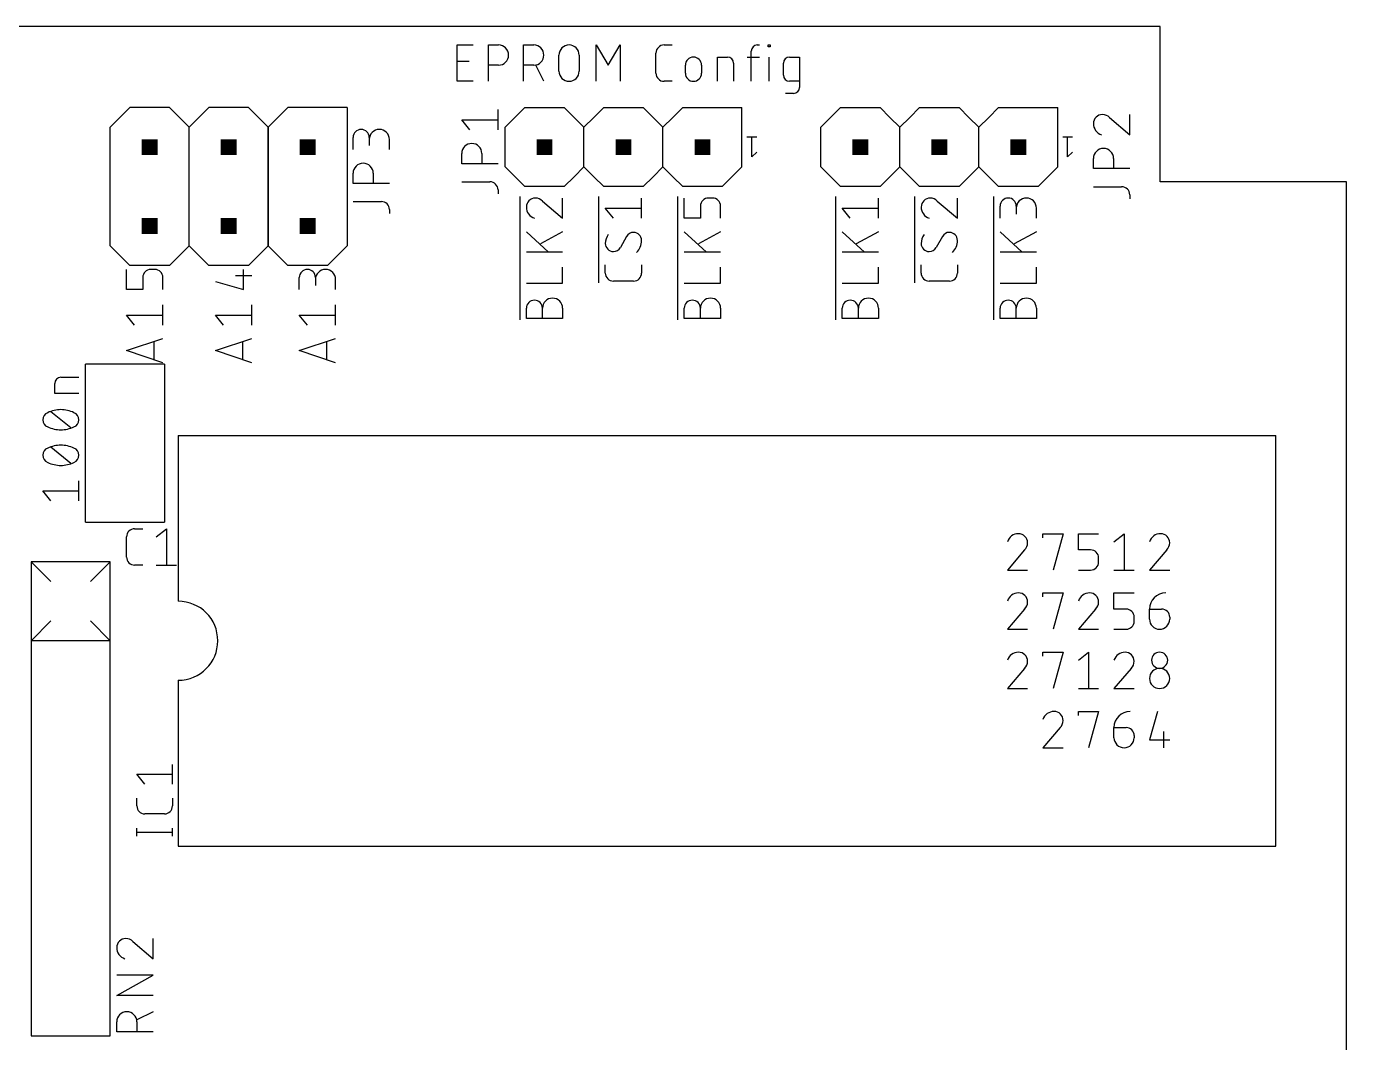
# Model space of a CAD drawing. Extents: x 0 to 102, y 0 to 103.
# Drawn here: x 59.53 to 102, y 42.32 to 75 of the extents above; entities that cross this region are included whole.
import ezdxf

# ---------------------------------------------------------------- set-up
doc = ezdxf.new("R2010")
doc.units = 0
for name, color, linetype in [('20', 30, 'CONTINUOUS'), ('21', 253, 'CONTINUOUS'), ('25', 253, 'CONTINUOUS'), ('51', 253, 'CONTINUOUS')]:
    doc.layers.add(name, color=color, linetype=linetype)

# ---------------------------------------------------------------- blocks, each defined once
blk = doc.blocks.new('RECT')
blk.add_solid([(-0.5, -0.5), (0.5, -0.5), (-0.5, 0.5), (0.5, 0.5)])

msp = doc.modelspace()

# ---------------------------------------------------------------- linework, layer by layer
at = {"layer": '20'}
for p, q in [((96, 75), (6, 75)), ((96, 70), (96, 75)), ((102, 70), (96, 70)), ((102, 11), (102, 70))]:
    msp.add_line(p, q, dxfattribs=at)
at = {"layer": '21'}
for p, q in [((73.391, 73.2345), (73.391, 74.403)), ((73.391, 74.403), (73.9103, 74.403)), ((74.3963, 73.2345), (74.3963, 74.403)), ((74.3963, 74.403), (74.7209, 74.403)), ((75.5297, 73.2345), (75.5297, 74.403)), ((75.5297, 74.403), (75.8543, 74.403)), ((77.8578, 73.2345), (77.8578, 74.403)), ((77.8578, 74.403), (78.2472, 73.7538)), ((78.2472, 73.7538), (78.6367, 74.403)), ((78.6367, 74.403), (78.6367, 73.2345)), ((80.0459, 74.403), (80.3055, 74.403)), ((83.0456, 74.403), (83.1105, 74.403)), ((83.3964, 74.338), (83.3964, 74.403)), ((83.3964, 74.403), (83.4613, 74.403)), ((83.4613, 74.338), (83.3964, 74.338)), ((83.4613, 74.403), (83.4613, 74.338)), ((76.6654, 73.5591), (76.6654, 74.0784)), ((77.3145, 74.0784), (77.3145, 73.5591)), ((79.7862, 73.4942), (79.7862, 74.1433)), ((81.7595, 73.2345), (81.7595, 74.0135)), ((81.7595, 74.0135), (82.084, 74.0135)), ((82.721, 74.0135), (83.1105, 74.0135)), ((82.8508, 73.2345), (82.8508, 74.2082)), ((83.4288, 73.2345), (83.4288, 74.0135)), ((84.0819, 74.0135), (84.4065, 74.0135)), ((84.4065, 74.0135), (84.4065, 73.0398)), ((73.391, 73.8837), (73.7805, 73.8837)), ((74.7209, 73.7538), (74.3963, 73.7538)), ((75.8543, 73.7538), (75.5297, 73.7538)), ((76.1788, 73.2345), (75.9192, 73.7538)), ((80.7308, 73.4942), (80.7308, 73.7538)), ((81.2501, 73.7538), (81.2501, 73.4942)), ((82.2788, 73.8188), (82.2788, 73.2345)), ((83.8872, 73.4293), (83.8872, 73.8188)), ((73.9103, 73.2345), (73.391, 73.2345)), ((80.3055, 73.2345), (80.0459, 73.2345)), ((84.4065, 73.2345), (84.0819, 73.2345)), ((84.2117, 72.8451), (83.9521, 72.8451)), ((62.865, 72.39), (62.23, 71.755)), ((64.135, 72.39), (62.865, 72.39)), ((64.77, 71.755), (64.135, 72.39)), ((65.405, 72.39), (64.77, 71.755)), ((66.675, 72.39), (65.405, 72.39)), ((67.31, 71.755), (66.675, 72.39)), ((67.945, 72.39), (67.31, 71.755)), ((69.215, 72.39), (67.945, 72.39)), ((69.85, 72.39), (69.215, 72.39)), ((69.85, 72.39), (69.85, 69.85)), ((74.93, 71.755), (75.565, 72.39)), ((75.565, 72.39), (76.835, 72.39)), ((76.835, 72.39), (77.1525, 72.0725)), ((77.7875, 72.0725), (78.105, 72.39)), ((78.105, 72.39), (79.375, 72.39)), ((79.375, 72.39), (79.6925, 72.0725)), ((80.3275, 72.0725), (80.645, 72.39)), ((80.645, 72.39), (82.55, 72.39)), ((82.55, 71.755), (82.55, 72.39)), ((85.09, 71.755), (85.725, 72.39)), ((85.725, 72.39), (86.995, 72.39)), ((86.995, 72.39), (87.3125, 72.0725)), ((87.9475, 72.0725), (88.265, 72.39)), ((88.265, 72.39), (89.535, 72.39)), ((89.535, 72.39), (89.8525, 72.0725)), ((90.4875, 72.0725), (90.805, 72.39)), ((90.805, 72.39), (92.71, 72.39)), ((92.71, 71.755), (92.71, 72.39)), ((62.23, 69.215), (62.23, 71.755)), ((64.77, 69.215), (64.77, 71.755)), ((67.31, 69.85), (67.31, 71.755)), ((67.31, 71.755), (67.31, 69.85)), ((74.93, 70.485), (74.93, 71.755)), ((82.55, 70.485), (82.55, 71.755)), ((83.0263, 71.4375), (82.7088, 71.4375)), ((82.8675, 70.8025), (82.8675, 71.4375)), ((85.09, 70.485), (85.09, 71.755)), ((92.71, 70.485), (92.71, 71.755)), ((93.1863, 71.4375), (92.8688, 71.4375)), ((93.0275, 70.8025), (93.0275, 71.4375)), ((83.0263, 70.9613), (82.8675, 70.8025)), ((93.1863, 70.9613), (93.0275, 70.8025)), ((75.565, 69.85), (74.93, 70.485)), ((77.1525, 70.1675), (76.835, 69.85)), ((78.105, 69.85), (77.7875, 70.1675)), ((79.6925, 70.1675), (79.375, 69.85)), ((80.645, 69.85), (80.3275, 70.1675)), ((81.915, 69.85), (82.55, 70.485)), ((85.725, 69.85), (85.09, 70.485)), ((87.3125, 70.1675), (86.995, 69.85)), ((88.265, 69.85), (87.9475, 70.1675)), ((89.8525, 70.1675), (89.535, 69.85)), ((90.805, 69.85), (90.4875, 70.1675)), ((92.075, 69.85), (92.71, 70.485)), ((67.31, 67.945), (67.31, 69.85)), ((67.31, 69.85), (67.31, 67.945)), ((69.85, 69.85), (69.85, 67.945)), ((76.835, 69.85), (75.565, 69.85)), ((79.375, 69.85), (78.105, 69.85)), ((79.375, 69.85), (78.105, 69.85)), ((81.915, 69.85), (80.645, 69.85)), ((86.995, 69.85), (85.725, 69.85)), ((89.535, 69.85), (88.265, 69.85)), ((89.535, 69.85), (88.265, 69.85)), ((92.075, 69.85), (90.805, 69.85)), ((75.4126, 65.5602), (75.4126, 69.5325)), ((76.1351, 69.3843), (76.7842, 68.8326)), ((76.7842, 68.8326), (76.7842, 69.4817)), ((77.9526, 66.7592), (77.9526, 69.5325)), ((79.3242, 68.8326), (79.3242, 69.4817)), ((80.4926, 65.5602), (80.4926, 69.5325)), ((80.6958, 68.8326), (80.6958, 69.4817)), ((81.2151, 69.2221), (81.2151, 68.8326)), ((81.6046, 69.4817), (81.4747, 69.4817)), ((81.8642, 68.8326), (81.8642, 69.2221)), ((85.5726, 65.5602), (85.5726, 69.5325)), ((86.9442, 68.8326), (86.9442, 69.4817)), ((88.1126, 66.7592), (88.1126, 69.5325)), ((88.8351, 69.3843), (89.4842, 68.8326)), ((89.4842, 68.8326), (89.4842, 69.4817)), ((90.6526, 65.5602), (90.6526, 69.5325)), ((90.8558, 68.8326), (90.8558, 69.2221)), ((91.3751, 69.2221), (91.3751, 68.9624)), ((62.23, 67.945), (62.23, 69.215)), ((64.77, 67.945), (64.77, 69.215)), ((78.4154, 68.8326), (78.1558, 69.1571)), ((78.1558, 69.1571), (79.3242, 69.1571)), ((81.2151, 68.8326), (80.6958, 68.8326)), ((86.0354, 68.8326), (85.7758, 69.1571)), ((85.7758, 69.1571), (86.9442, 69.1571)), ((92.0242, 68.8326), (92.0242, 69.1571)), ((75.6158, 68.3937), (76.3298, 67.7446)), ((76.7842, 68.3937), (76.0702, 68.0043)), ((80.6958, 68.3937), (81.4098, 67.7446)), ((81.8642, 68.3937), (81.1502, 68.0043)), ((85.7758, 68.3937), (86.4898, 67.7446)), ((86.9442, 68.3937), (86.2302, 68.0043)), ((90.8558, 68.3937), (91.5698, 67.7446)), ((92.0242, 68.3937), (91.3102, 68.0043)), ((62.865, 67.31), (62.23, 67.945)), ((64.77, 67.945), (64.135, 67.31)), ((65.405, 67.31), (64.77, 67.945)), ((67.31, 67.945), (66.675, 67.31)), ((67.945, 67.31), (67.31, 67.945)), ((69.85, 67.945), (69.215, 67.31)), ((78.8374, 68.247), (78.6426, 67.89)), ((88.9974, 68.247), (88.8026, 67.89)), ((76.7842, 67.7446), (75.6158, 67.7446)), ((81.8642, 67.7446), (80.6958, 67.7446)), ((86.9442, 67.7446), (85.7758, 67.7446)), ((92.0242, 67.7446), (90.8558, 67.7446)), ((62.757, 66.5367), (62.757, 67.1858)), ((64.135, 67.31), (62.865, 67.31)), ((63.6658, 67.1858), (63.536, 67.1858)), ((66.675, 67.31), (65.405, 67.31)), ((66.5233, 66.5367), (66.5233, 67.1858)), ((69.215, 67.31), (67.945, 67.31)), ((76.7842, 66.7394), (76.7842, 67.2586)), ((78.1558, 67.0696), (78.1558, 67.3293)), ((79.3242, 67.3293), (79.3242, 67.0696)), ((81.8642, 66.7394), (81.8642, 67.2586)), ((86.9442, 66.7394), (86.9442, 67.2586)), ((88.3158, 67.0696), (88.3158, 67.3293)), ((89.4842, 67.3293), (89.4842, 67.0696)), ((92.0242, 66.7394), (92.0242, 67.2586)), ((63.2763, 66.9262), (63.2763, 66.5367)), ((63.9255, 66.5367), (63.9255, 66.9262)), ((65.6146, 66.7964), (66.5233, 66.5367)), ((66.2637, 66.9911), (66.7829, 66.9911)), ((68.3133, 66.5367), (68.3133, 66.9262)), ((68.8326, 66.9262), (68.8326, 66.6665)), ((69.4817, 66.5367), (69.4817, 66.8613)), ((75.6158, 66.7394), (76.7842, 66.7394)), ((79.0646, 66.81), (78.4154, 66.81)), ((80.6958, 66.7394), (81.8642, 66.7394)), ((85.7758, 66.7394), (86.9442, 66.7394)), ((89.2246, 66.81), (88.5754, 66.81)), ((90.8558, 66.7394), (92.0242, 66.7394)), ((63.2763, 66.5367), (62.757, 66.5367)), ((63.9255, 65.3937), (63.9255, 66.0428)), ((66.7829, 65.3937), (66.7829, 66.0428)), ((69.4817, 65.3937), (69.4817, 66.0428)), ((75.6158, 65.611), (75.6158, 65.9356)), ((76.1351, 65.611), (76.1351, 65.9356)), ((76.7842, 65.9356), (76.7842, 65.611)), ((80.6958, 65.611), (80.6958, 65.9356)), ((81.2151, 65.611), (81.2151, 65.9356)), ((81.8642, 65.9356), (81.8642, 65.611)), ((85.7758, 65.611), (85.7758, 65.9356)), ((86.2951, 65.611), (86.2951, 65.9356)), ((86.9442, 65.9356), (86.9442, 65.611)), ((90.8558, 65.611), (90.8558, 65.9356)), ((91.3751, 65.611), (91.3751, 65.9356)), ((92.0242, 65.9356), (92.0242, 65.611)), ((63.0167, 65.3937), (62.757, 65.7183)), ((62.757, 65.7183), (63.9255, 65.7183)), ((65.8742, 65.3937), (65.6146, 65.7183)), ((65.6146, 65.7183), (66.7829, 65.7183)), ((68.5729, 65.3937), (68.3133, 65.7183)), ((68.3133, 65.7183), (69.4817, 65.7183)), ((76.7842, 65.611), (75.6158, 65.611)), ((81.8642, 65.611), (80.6958, 65.611)), ((86.9442, 65.611), (85.7758, 65.611)), ((92.0242, 65.611), (90.8558, 65.611)), ((62.757, 64.5753), (63.9255, 64.9647)), ((63.9255, 64.1858), (62.757, 64.5753)), ((63.6334, 64.8674), (63.6334, 64.2832)), ((65.6146, 64.5753), (66.7829, 64.9647)), ((66.7829, 64.1858), (65.6146, 64.5753)), ((66.4909, 64.8674), (66.4909, 64.2832)), ((68.3133, 64.5753), (69.4817, 64.9647)), ((69.4817, 64.1858), (68.3133, 64.5753)), ((69.1896, 64.8674), (69.1896, 64.2832)), ((61.4363, 59.055), (61.4363, 64.135)), ((63.9763, 64.135), (61.4363, 64.135)), ((63.9763, 64.135), (63.9763, 59.055)), ((60.6425, 63.7159), (61.2267, 63.7159)), ((60.4478, 63.1966), (60.4478, 63.5212)), ((61.2267, 63.1966), (60.4478, 63.1966)), ((60.9671, 62.0917), (60.3179, 62.611)), ((64.4207, 61.849), (64.4207, 56.515)), ((64.4207, 61.849), (99.7268, 61.849)), ((99.7268, 48.641), (99.7268, 61.849)), ((60.9671, 60.9487), (60.3179, 61.468)), ((61.2267, 59.7408), (61.2267, 60.3899)), ((60.3179, 59.7408), (60.0583, 60.0654)), ((60.0583, 60.0654), (61.2267, 60.0654)), ((61.4363, 59.055), (63.9763, 59.055)), ((92.2324, 58.5569), (92.2324, 58.6867)), ((92.2324, 58.6867), (92.8815, 58.6867)), ((92.8815, 58.6867), (92.5569, 57.5183)), ((93.3753, 58.1674), (93.3753, 58.6867)), ((93.3753, 58.6867), (94.0245, 58.6867)), ((94.5183, 58.4271), (94.8429, 58.6867)), ((94.8429, 58.6867), (94.8429, 57.5183)), ((62.23, 57.785), (59.69, 57.785)), ((59.69, 57.785), (60.325, 57.15)), ((59.69, 57.785), (59.69, 55.245)), ((62.23, 57.785), (61.595, 57.15)), ((62.23, 55.245), (62.23, 57.785)), ((91.6411, 58.1674), (91.0894, 57.5183)), ((93.7648, 58.1674), (93.3753, 58.1674)), ((94.0245, 57.7779), (94.0245, 57.9078)), ((96.2131, 58.1674), (95.6613, 57.5183)), ((91.0894, 57.5183), (91.7385, 57.5183)), ((93.3753, 57.5183), (93.7648, 57.5183)), ((94.5183, 57.5183), (95.1675, 57.5183)), ((95.6613, 57.5183), (96.3105, 57.5183)), ((92.2324, 56.6519), (92.2324, 56.7817)), ((92.2324, 56.7817), (92.8815, 56.7817)), ((92.8815, 56.7817), (92.5569, 55.6133)), ((94.5183, 56.2624), (94.5183, 56.7817)), ((94.5183, 56.7817), (95.1675, 56.7817)), ((91.6411, 56.2624), (91.0894, 55.6133)), ((93.9271, 56.2624), (93.3753, 55.6133)), ((94.9078, 56.2624), (94.5183, 56.2624)), ((95.6613, 56.2624), (96.0508, 56.2624)), ((95.6613, 55.9379), (95.6613, 56.2624)), ((59.69, 55.245), (60.325, 55.88)), ((62.23, 55.245), (61.595, 55.88)), ((95.1675, 55.8729), (95.1675, 56.0028)), ((96.3105, 56.0028), (96.3105, 55.9379)), ((59.69, 55.245), (59.69, 42.545)), ((62.23, 55.245), (59.69, 55.245)), ((62.23, 42.545), (62.23, 55.245)), ((91.0894, 55.6133), (91.7385, 55.6133)), ((93.3753, 55.6133), (94.0245, 55.6133)), ((94.5183, 55.6133), (94.9078, 55.6133)), ((92.2324, 54.7469), (92.2324, 54.8767)), ((92.2324, 54.8767), (92.8815, 54.8767)), ((92.8815, 54.8767), (92.5569, 53.7083)), ((93.3753, 54.6171), (93.6999, 54.8767)), ((93.6999, 54.8767), (93.6999, 53.7083)), ((91.6411, 54.3574), (91.0894, 53.7083)), ((95.0701, 54.3574), (94.5183, 53.7083)), ((64.4207, 53.975), (64.4207, 48.641)), ((91.0894, 53.7083), (91.7385, 53.7083)), ((93.3753, 53.7083), (94.0245, 53.7083)), ((94.5183, 53.7083), (95.1675, 53.7083)), ((93.3753, 52.8419), (93.3753, 52.9717)), ((93.3753, 52.9717), (94.0245, 52.9717)), ((94.0245, 52.9717), (93.6999, 51.8033)), ((95.921, 52.9717), (95.6613, 52.0629)), ((92.7841, 52.4524), (92.2324, 51.8033)), ((94.5183, 52.4524), (94.9078, 52.4524)), ((94.5183, 52.1279), (94.5183, 52.4524)), ((96.1157, 52.3226), (96.1157, 51.8033)), ((95.1675, 52.1928), (95.1675, 52.1279)), ((95.6613, 52.0629), (96.3105, 52.0629)), ((92.2324, 51.8033), (92.8815, 51.8033)), ((64.4207, 48.641), (99.7268, 48.641)), ((59.69, 42.545), (62.23, 42.545))]:
    msp.add_line(p, q, dxfattribs=at)
for centre, radius, start, end in [((74.7209, 74.0784), 0.3246, 270, 90), ((75.8543, 74.0784), 0.3246, 270, 90), ((76.9899, 74.0784), 0.3246, 0, 180), ((80.0459, 74.1433), 0.2596, 90.0007, 180), ((83.0456, 74.2082), 0.1947, 90.0009, 180), ((80.9904, 73.7538), 0.2596, 0, 180), ((82.084, 73.8187), 0.1947, 0.0009, 90), ((84.0819, 73.8188), 0.1947, 90, 180), ((76.9899, 73.5591), 0.3246, 180, 0), ((80.0459, 73.4942), 0.2596, 180, 270), ((80.9904, 73.4942), 0.2596, 180, 0), ((84.0819, 73.4293), 0.1947, 180, 270), ((84.2117, 73.0398), 0.1947, 270.0009, 0), ((75.9079, 69.1896), 0.2921, 90, 180), ((75.9079, 69.168), 0.3137, 43.6034, 90.0002), ((81.4747, 69.2221), 0.2596, 90, 180), ((81.6046, 69.2221), 0.2596, 0, 90), ((88.6079, 69.1896), 0.2921, 90, 180), ((88.6079, 69.168), 0.3137, 43.6034, 90.0002), ((91.1154, 69.2221), 0.2596, 0, 180), ((91.6996, 69.1571), 0.3246, 0, 180), ((75.9911, 69.1896), 0.3753, 180.0001, 252.0554), ((88.6911, 69.1896), 0.3753, 180.0001, 252.0554), ((79.0646, 68.1131), 0.2637, 90.0001, 149.4899), ((79.0646, 68.1172), 0.2596, 0, 90), ((89.2246, 68.1131), 0.2637, 90.0001, 149.4899), ((89.2246, 68.1172), 0.2596, 0, 90), ((78.6426, 68.0198), 0.4868, 143.1294, 180), ((78.4154, 68.0198), 0.2596, 180, 270), ((78.7757, 68.1172), 0.5485, 314.761, 359.9999), ((88.8026, 68.0198), 0.4868, 143.1294, 180), ((88.5754, 68.0198), 0.2596, 180, 270), ((88.9357, 68.1172), 0.5485, 314.761, 359.9999), ((78.4154, 68.0238), 0.2637, 269.9998, 329.4902), ((88.5754, 68.0238), 0.2637, 269.9998, 329.4902), ((63.536, 66.9262), 0.2596, 90, 180), ((63.6658, 66.9262), 0.2596, 0, 90), ((68.5729, 66.9262), 0.2596, 0, 180), ((69.1571, 66.8613), 0.3246, 0, 180), ((78.4154, 67.0696), 0.2596, 180.0014, 270), ((79.0646, 67.0696), 0.2596, 270, 0), ((88.5754, 67.0696), 0.2596, 180.0014, 270), ((89.2246, 67.0696), 0.2596, 270, 0), ((76.4596, 65.9356), 0.3246, 0, 180), ((81.5396, 65.9356), 0.3246, 0, 180), ((86.6196, 65.9356), 0.3246, 0, 180), ((91.6996, 65.9356), 0.3246, 0, 180), ((75.8754, 65.9356), 0.2596, 0, 180), ((80.9554, 65.9356), 0.2596, 0, 180), ((86.0354, 65.9356), 0.2596, 0, 180), ((91.1154, 65.9356), 0.2596, 0, 180), ((60.6425, 63.5212), 0.1947, 90.0009, 180), ((60.2985, 62.3513), 0.2402, 108.924, 180.0001), ((60.6425, 61.713), 0.9629, 90.0001, 115.9889), ((60.6425, 61.713), 0.9629, 64.0112, 90), ((60.9865, 62.3513), 0.2402, 0, 71.0747), ((60.2985, 62.3513), 0.2402, 180, 251.0758), ((60.6425, 62.9897), 0.9629, 244.0111, 269.9999), ((60.6425, 62.9897), 0.9629, 270, 295.9888), ((60.9865, 62.3513), 0.2402, 288.9254, 359.9998), ((60.2985, 61.2084), 0.2402, 108.924, 180.0001), ((60.2985, 61.2084), 0.2402, 180, 251.0758), ((60.6425, 60.57), 0.9629, 90.0001, 115.9889), ((60.6425, 60.57), 0.9629, 64.0112, 90), ((60.9865, 61.2084), 0.2402, 0, 71.0747), ((60.9865, 61.2084), 0.2402, 288.9254, 359.9998), ((60.6425, 61.8467), 0.9629, 244.0111, 269.9999), ((60.6425, 61.8467), 0.9629, 270, 295.9888), ((91.4464, 58.3114), 0.3753, 90.0001, 162.0549), ((91.4464, 58.3946), 0.2921, 0, 90), ((96.0183, 58.3114), 0.3753, 90.0001, 162.0549), ((96.0183, 58.3946), 0.2921, 0, 90), ((91.4247, 58.3946), 0.3138, 313.604, 359.9996), ((95.9967, 58.3946), 0.3138, 313.604, 359.9996), ((93.7648, 57.9078), 0.2596, 0, 90), ((93.7648, 57.7779), 0.2596, 270, 0), ((64.4207, 55.245), 1.27, 270, 90), ((91.4464, 56.4064), 0.3753, 90.0001, 162.0549), ((91.4464, 56.4896), 0.2921, 0, 90), ((91.4247, 56.4896), 0.3138, 313.604, 359.9996), ((93.7324, 56.4064), 0.3753, 90.0001, 162.0549), ((93.7324, 56.4896), 0.2921, 0, 90), ((93.7107, 56.4896), 0.3138, 313.604, 359.9996), ((96.1806, 56.2624), 0.5193, 90.0003, 180), ((94.9078, 56.0028), 0.2596, 0, 90), ((96.0508, 56.0028), 0.2596, 0, 90), ((94.9078, 55.8729), 0.2596, 270, 0), ((95.9859, 55.9379), 0.3246, 180, 0), ((91.4464, 54.5014), 0.3753, 90.0001, 162.0549), ((91.4464, 54.5846), 0.2921, 0, 90), ((94.8754, 54.5014), 0.3753, 90.0001, 162.0549), ((94.8754, 54.5846), 0.2921, 0, 90), ((95.9859, 54.6171), 0.2596, 0, 180), ((91.4247, 54.5846), 0.3138, 313.604, 359.9996), ((94.8537, 54.5846), 0.3138, 313.604, 359.9996), ((95.9859, 54.0329), 0.3246, 0, 180), ((95.9859, 54.6171), 0.2596, 180, 0), ((95.9859, 54.0329), 0.3246, 180, 0), ((92.5894, 52.5964), 0.3753, 90.0001, 162.0549), ((92.5894, 52.6796), 0.2921, 0, 90), ((92.5677, 52.6796), 0.3138, 313.604, 359.9996), ((95.0376, 52.4524), 0.5193, 90.0003, 180), ((94.9078, 52.1928), 0.2596, 0, 90), ((94.8429, 52.1279), 0.3246, 180, 0)]:
    msp.add_arc(centre, radius, start, end, dxfattribs=at)
at = {"layer": '25'}
for p, q in [((74.7045, 71.6741), (74.7045, 72.3232)), ((73.7957, 71.6741), (73.5361, 71.9986)), ((73.5361, 71.9986), (74.7045, 71.9986)), ((94.3753, 72.0671), (95.0245, 71.5153)), ((95.0245, 71.5153), (95.0245, 72.1645)), ((70.0436, 71.0391), (70.0436, 71.4286)), ((70.5628, 71.4286), (70.5628, 71.1689)), ((71.212, 71.0391), (71.212, 71.3636)), ((73.5361, 70.5861), (73.5361, 70.9107)), ((74.7045, 70.5861), (73.5361, 70.5861)), ((74.1852, 70.9107), (74.1852, 70.5861)), ((93.8561, 70.4274), (93.8561, 70.7519)), ((94.5052, 70.7519), (94.5052, 70.4274)), ((70.0436, 69.9511), (70.0436, 70.2757)), ((70.6927, 70.2757), (70.6927, 69.9511)), ((95.0245, 70.4274), (93.8561, 70.4274)), ((71.212, 69.9511), (70.0436, 69.9511)), ((73.5361, 70.0038), (74.4448, 70.0038)), ((74.7045, 69.7441), (74.7045, 69.6143)), ((93.8561, 69.845), (94.7648, 69.845)), ((70.0436, 69.3688), (70.9523, 69.3688)), ((95.0245, 69.5854), (95.0245, 69.4555)), ((71.212, 69.1091), (71.212, 68.9793)), ((63.0167, 58.8454), (63.2763, 58.8454)), ((63.7129, 58.5858), (64.0374, 58.8454)), ((64.0374, 58.8454), (64.0374, 57.6771)), ((62.757, 57.9367), (62.757, 58.5858)), ((63.2763, 57.6771), (63.0167, 57.6771)), ((63.7129, 57.6771), (64.362, 57.6771)), ((64.2302, 50.6349), (64.2302, 51.2699)), ((63.3413, 50.6349), (63.0873, 50.9524)), ((63.0873, 50.9524), (64.2302, 50.9524)), ((63.0873, 49.9327), (63.0873, 50.1867)), ((64.2302, 50.1867), (64.2302, 49.9327)), ((63.9763, 49.6787), (63.3413, 49.6787)), ((63.0873, 48.9585), (63.0873, 49.2125)), ((63.0873, 49.0855), (64.2302, 49.0855)), ((64.2302, 48.9585), (64.2302, 49.2125)), ((62.9588, 45.5718), (63.608, 45.0201)), ((63.608, 45.0201), (63.608, 45.6692)), ((62.4396, 43.839), (63.608, 44.4881)), ((63.608, 44.4881), (62.4396, 44.4881)), ((63.608, 43.839), (62.4396, 43.839)), ((63.608, 43.3144), (63.0887, 43.0547)), ((62.4396, 42.6653), (62.4396, 42.9898)), ((63.0887, 42.9898), (63.0887, 42.6653)), ((63.608, 42.6653), (62.4396, 42.6653))]:
    msp.add_line(p, q, dxfattribs=at)
for centre, radius, start, end in [((94.2313, 71.8723), 0.3753, 180.0001, 252.0554), ((94.1482, 71.8723), 0.2921, 90, 180), ((94.1482, 71.8507), 0.3137, 43.6034, 90.0002), ((70.3032, 71.4286), 0.2596, 0, 180), ((70.8874, 71.3636), 0.3246, 0, 180), ((73.8606, 70.9107), 0.3246, 0, 180), ((94.1806, 70.7519), 0.3246, 0, 180), ((70.3681, 70.2757), 0.3246, 0, 180), ((74.4448, 69.7441), 0.2596, 0, 90), ((94.7648, 69.5854), 0.2596, 0, 90), ((70.9523, 69.1091), 0.2596, 0, 90), ((63.0167, 58.5858), 0.2596, 90.0007, 180), ((63.0167, 57.9367), 0.2596, 180, 270), ((63.3413, 49.9327), 0.254, 180, 270), ((63.9763, 49.9327), 0.254, 270, 0), ((62.7317, 45.3771), 0.2921, 90, 180), ((62.7317, 45.3555), 0.3137, 43.6034, 90.0002), ((62.8148, 45.3771), 0.3753, 180.0001, 252.0554), ((62.7641, 42.9898), 0.3246, 0, 180)]:
    msp.add_arc(centre, radius, start, end, dxfattribs=at)
at = {"layer": '51'}
for p, q in [((77.1525, 72.0725), (77.47, 71.755)), ((77.47, 71.755), (77.7875, 72.0725)), ((79.6925, 72.0725), (80.01, 71.755)), ((80.01, 71.755), (80.3275, 72.0725)), ((87.3125, 72.0725), (87.63, 71.755)), ((87.63, 71.755), (87.9475, 72.0725)), ((89.8525, 72.0725), (90.17, 71.755)), ((90.17, 71.755), (90.4875, 72.0725)), ((77.47, 70.485), (77.47, 71.755)), ((80.01, 70.485), (80.01, 71.755)), ((87.63, 70.485), (87.63, 71.755)), ((90.17, 70.485), (90.17, 71.755)), ((77.47, 70.485), (77.1525, 70.1675)), ((77.7875, 70.1675), (77.47, 70.485)), ((80.01, 70.485), (79.6925, 70.1675)), ((80.3275, 70.1675), (80.01, 70.485)), ((87.63, 70.485), (87.3125, 70.1675)), ((87.9475, 70.1675), (87.63, 70.485)), ((90.17, 70.485), (89.8525, 70.1675)), ((90.4875, 70.1675), (90.17, 70.485))]:
    msp.add_line(p, q, dxfattribs=at)

# ---------------------------------------------------------------- block references
at = {"layer": '51', "xscale": 0.508, "yscale": 0.508}
for p, rotation in [((63.5, 71.12), 270), ((66.04, 71.12), 270), ((68.58, 71.12), 270), ((76.2, 71.12), 180), ((78.74, 71.12), 180), ((81.28, 71.12), 180), ((86.36, 71.12), 180), ((88.9, 71.12), 180), ((91.44, 71.12), 180), ((63.5, 68.58), 270), ((66.04, 68.58), 270), ((68.58, 68.58), 270)]:
    msp.add_blockref('RECT', p, dxfattribs=dict(at, rotation=rotation))

doc.saveas('drawing.dxf')
